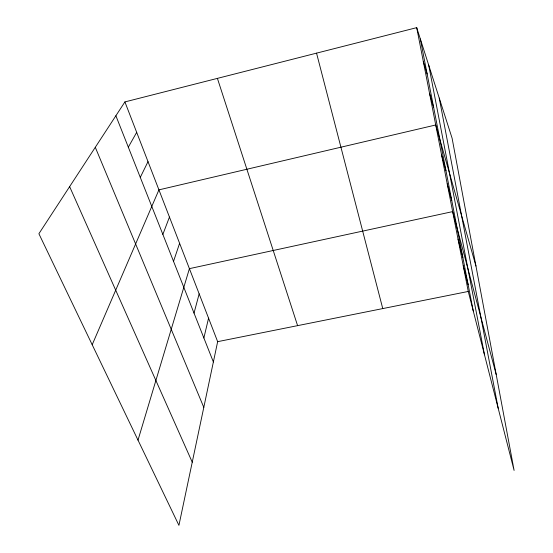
<?xml version="1.0" encoding="UTF-8"?>
<svg xmlns="http://www.w3.org/2000/svg" width="553" height="553" viewBox="0 0 553 553"><rect width="100%" height="100%" fill="white"/><g stroke="black" fill="none" stroke-linecap="round" stroke-linejoin="round"><path stroke-width="0.83" d="M124.909 101.918L217.654 341.664L178.923 525.35L38.897 233.725L124.909 101.918L416.706 27.65L452.105 138.25L514.103 470.416L468.267 291.452L416.706 27.65M203.87 337.987L208.564 318.169M194.027 313.109L199.156 293.843M138.008 440.133L189.409 268.647L452.658 211.612L496.207 374.547M173.531 261.348L179.607 243.313M162.858 234.403L169.453 217.066M92.199 344.733L158.925 189.866L435.729 124.978L475.96 266.055M140.282 177.382L148.01 161.642M128.324 147.174L136.681 132.347M217.654 341.664L468.267 291.452M69.63 186.638L192.244 462.197M95.289 147.305L203.801 407.388M115.881 115.75L213.375 361.98M217.405 78.374L297.597 325.648M423.301 61.404L427.151 74.005M429.64 93.816L433.683 107.572M441.584 154.958L445.967 170.718M447.225 183.81L451.753 200.449M458.057 239.214L462.84 257.401M463.255 265.806L468.149 284.684M316.544 53.143L382.759 308.588M420.335 38.993L473.257 310.952M428.693 65.109L484.49 354.791M439.248 98.095L498.17 408.204"/></g></svg>
